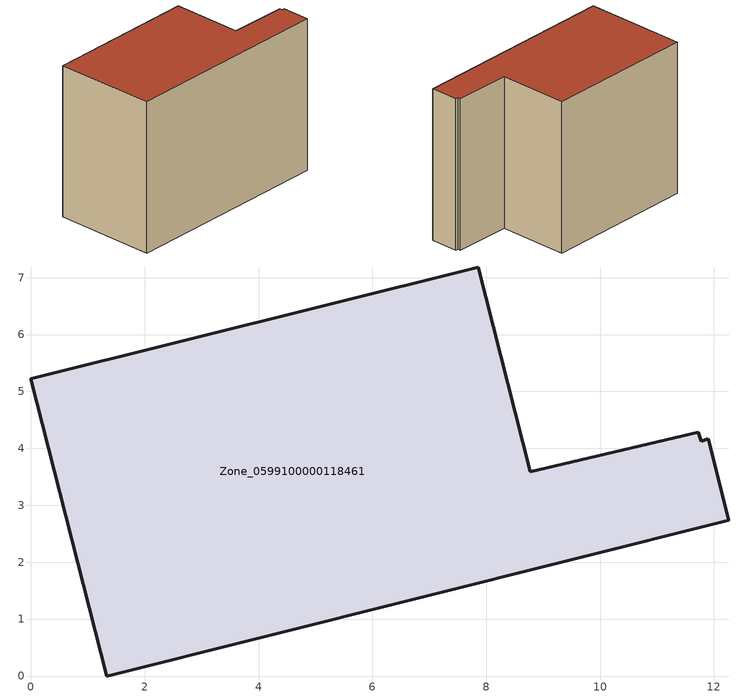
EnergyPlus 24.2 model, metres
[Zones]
Zone_0599100000118461
 floor ground (C_G): 11.9,4.17 12.26,2.73 1.33,0 0,5.23 7.86,7.19 8.77,3.59 11.73,4.28 11.78,4.13 z0
 wall outside (C_F): 1.33,0 12.26,2.73 11.9,4.17 11.78,4.13 11.73,4.28 8.77,3.59 7.86,7.19 0,5.23 1.33,0 z0:8.16
 roof outside (C_R): 12.26,2.73 11.9,4.17 11.78,4.13 11.73,4.28 8.77,3.59 7.86,7.19 0,5.23 1.33,0 z8.16
[BUILDING]
Pand.0599100000118461: North Axis=0; Terrain=City; Loads Convergence Tolerance Value=0.04; Temperature Convergence Tolerance Value=0.4; Solar Distribution=FullExterior; Maximum Number of Warmup Days=25; Minimum Number of Warmup Days=1
[Site:Location]
Rotterdam.The.Hague.AP_ZH_NLD Design_Conditions: Latitude=51.96; Longitude=4.45; Time Zone=1; Elevation=-4.5
[SITE:GROUNDTEMPERATURE:BUILDINGSURFACE]
18, 18, 18, 18, 18, 18, 18, 18, 18, 18, 18, 18
[MATERIAL] Thermal Absorptance=0.9; Solar Absorptance=0.7; Visible Absorptance=0.7
Name | Roughness | Thickness | Conductivity | Density | Specific Heat
G.TI.1975-1991 | MediumSmooth | 0.15 | 0.288461 | 540 | 1210
F.TI.1975-1991 | Rough | 0.3 | 0.230769 | 1920 | 840
R.TI.1975-1991 | MediumRough | 0.2 | 0.153846 | 1500 | 1000
[CONSTRUCTION]
C_G: G.TI.1975-1991
C_F: F.TI.1975-1991
C_R: R.TI.1975-1991
[ZONE]
Zone_0599100000118461: Type=1; Multiplier=1; Ceiling Height=Autocalculate; Volume=Autocalculate; Floor Area=autocalculate; Part of Total Floor Area=Yes
[ZONEINFILTRATION:DESIGNFLOWRATE]
Infil_Zone_0599100000118461: Zone or ZoneList or Space or SpaceList=Zone_0599100000118461; Schedule=AlwaysOn; Design Flow Rate Calculation Method=Flow/Area; Flow Rate per Floor Area=0.003; Constant Term Coefficient=1; Temperature Term Coefficient=0; Velocity Term Coefficient=0; Velocity Squared Term Coefficient=0
[HVACTEMPLATE:ZONE:IDEALLOADSAIRSYSTEM]
Zone_0599100000118461: Maximum Heating Supply Air Temperature=50; Minimum Cooling Supply Air Temperature=13; Maximum Heating Supply Air Humidity Ratio=0.0156; Minimum Cooling Supply Air Humidity Ratio=0.0077; Heating Limit=NoLimit; Cooling Limit=NoLimit; Dehumidification Control Type=ConstantSensibleHeatRatio; Cooling Sensible Heat Ratio=0.7; Dehumidification Setpoint=60; Humidification Control Type=None; Humidification Setpoint=30; Outdoor Air Method=None; Outdoor Air Flow Rate per Person=0.00944; Outdoor Air Flow Rate per Zone Floor Area=0; Outdoor Air Flow Rate per Zone=0; Demand Controlled Ventilation Type=None; Outdoor Air Economizer Type=NoEconomizer; Heat Recovery Type=None; Sensible Heat Recovery Effectiveness=0.7; Latent Heat Recovery Effectiveness=0.65
[ZONECONTROL:THERMOSTAT]
ThermostatControl_Zone_0599100000118461: Zone or ZoneList=Zone_0599100000118461; Control Type Schedule=DualSetpointControlType; Control 1=Thermostat_Zone_0599100000118461; Temperature Difference Between Cutout And Setpoint=0
[THERMOSTATSETPOINT:DUALSETPOINT]
Thermostat_Zone_0599100000118461: Heating Setpoint Temperature Schedule=HeatingSetpoint_Zone_0599100000118461; Cooling Setpoint Temperature Schedule=CoolingSetpoint_Zone_0599100000118461
[SCHEDULE:COMPACT]
HeatingSetpoint_Zone_0599100000118461: Through: 12/31, For: AllDays, Until: 24:00, 21
CoolingSetpoint_Zone_0599100000118461: Through: 12/31, For: AllDays, Until: 24:00, 24
DualSetpointControlType: Through: 12/31, For: AllDays, Until: 24:00, 4
AlwaysOn: Through: 12/31, For: AllDays, Until: 24:00, 1
